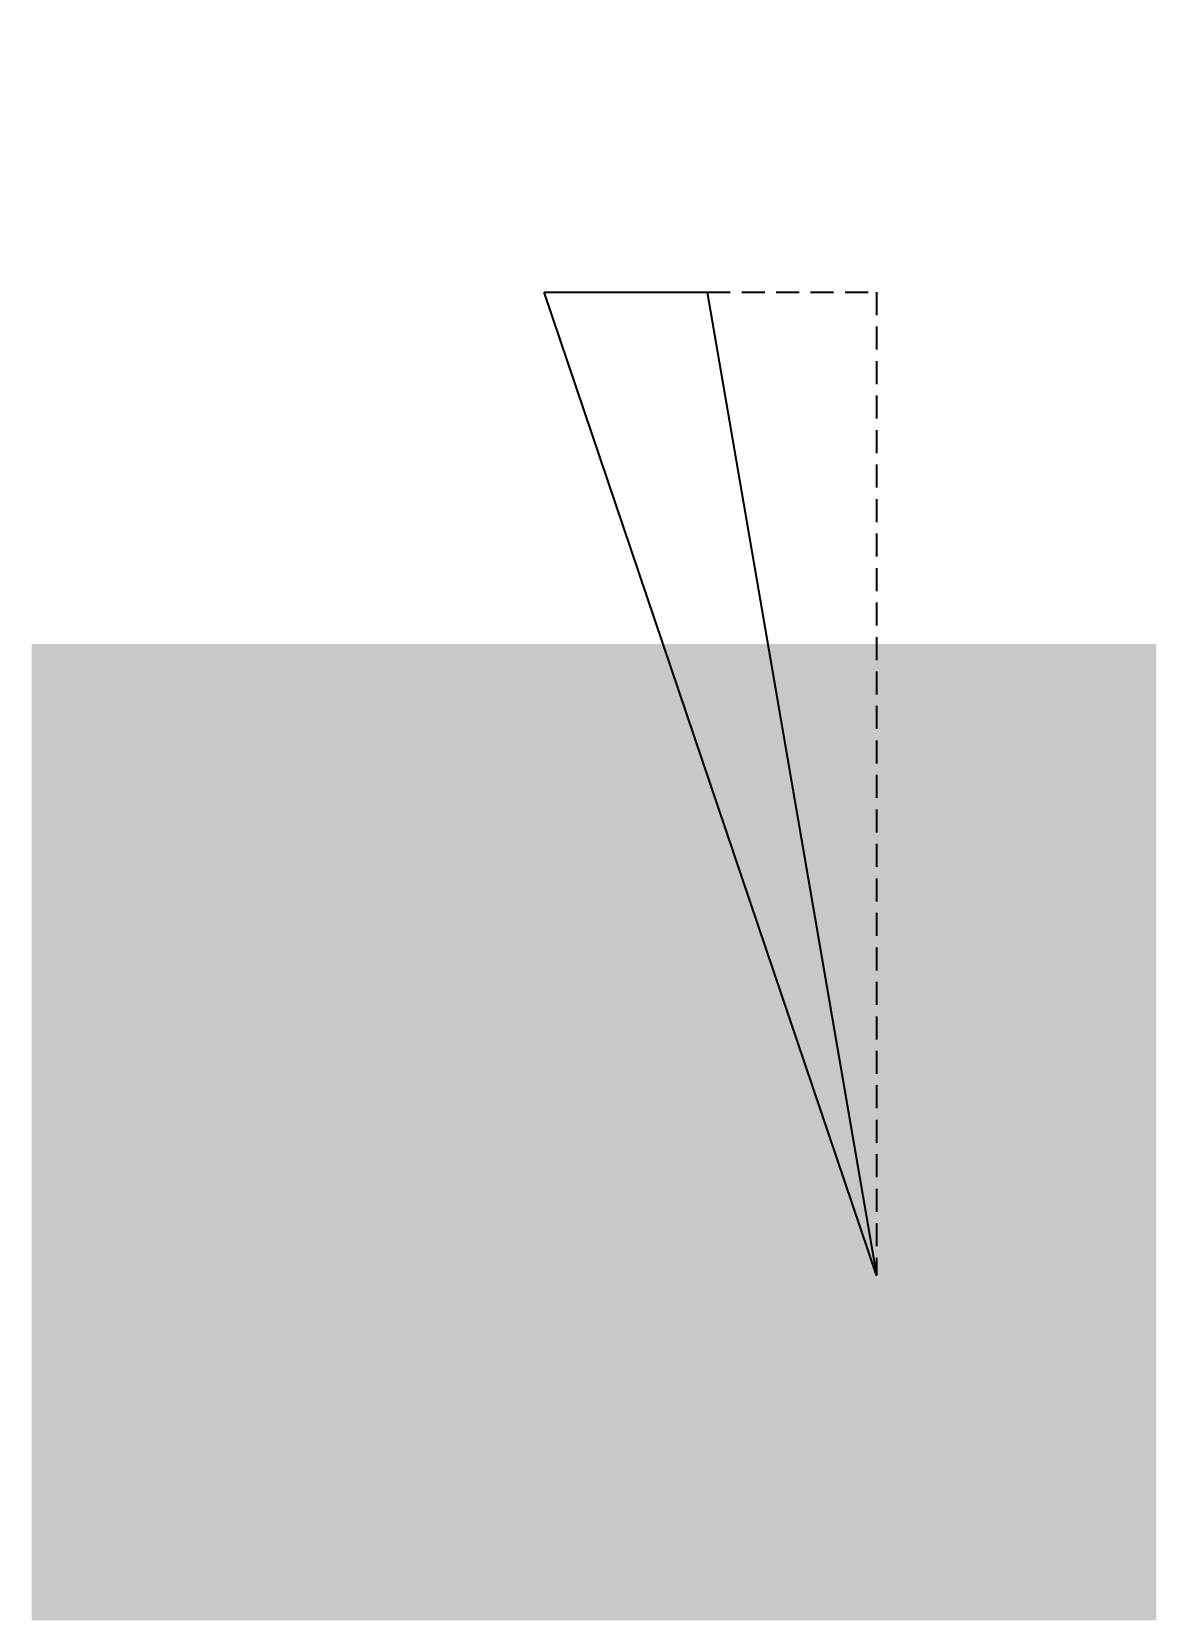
# Model space of a CAD drawing. Header units: millimetres. Extents: x 82.8 to 144.9, y 550.3 to 638.1.
import ezdxf
from ezdxf.enums import TextEntityAlignment as Align

# ---------------------------------------------------------------- set-up
doc = ezdxf.new("R2010")
doc.units = ezdxf.units.MM
doc.linetypes.add('DASHED', pattern=[19.05, 12.7, -6.35])
doc.styles.get("Standard").update_dxf_attribs({"font": 'arial.ttf'})

msp = doc.modelspace()

# ---------------------------------------------------------------- linework, layer by layer
for points in [[(111.056, 623.698), (120.056, 623.698)], [(120.056, 623.698), (129.402, 569.395), (111.056, 623.698)]]:
    msp.add_lwpolyline(points)
at = {"linetype": 'DASHED', "ltscale": 0.1}
msp.add_lwpolyline([(120.056, 623.698), (129.402, 623.698), (129.402, 569.395)], dxfattribs=at)
at = {"color": 250, "extrusion": (0, -1, 0)}
msp.add_solid([(82.756, 25.408, -638.083), (82.756, -28.513, -638.083), (144.855, 25.408, -638.083), (144.855, -28.513, -638.083)], dxfattribs=at)
msp.add_solid([(82.756, 604.254, -28.513), (82.756, 550.334, -28.513), (144.855, 604.254, -28.513), (144.855, 550.334, -28.513)])

# ---------------------------------------------------------------- texts
at = {"extrusion": (0, -1, -3.48923e-14)}
for s, p in [('9cm', (115.865, 0.623, -623.698)), ('a', (115.865, 2.241, -623.698)), ('6.3cm', (126.397, 0.507, -623.698)), ('x', (125.017, 2.269, -623.698)), ('22cm', (118.931, -0.62, -596.547)), ('b', (119.813, 0.998, -596.547)), ('17cm', (124.399, 1.087, -596.547)), ('c', (125.419, 2.705, -596.547)), ('15.8cm', (132.306, 0.488, -596.547)), ('y', (130.497, 2.25, -596.547))]:
    msp.add_text(s, height=1.2, dxfattribs=at).set_placement(p, align=Align.CENTER)

doc.saveas('drawing.dxf')
